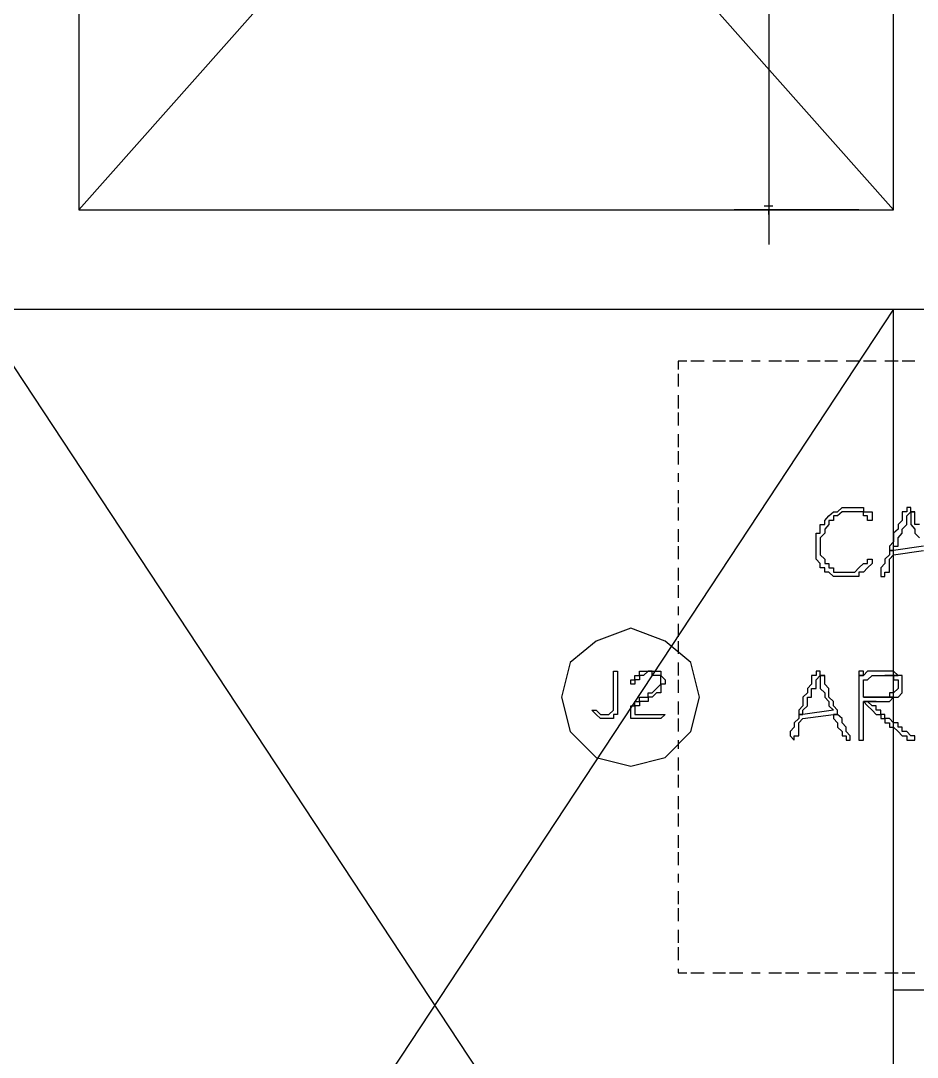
# Model space of a CAD drawing. Header units: millimetres. Extents: x -518.8 to -461.2, y 3.5 to 44.2.
# Drawn here: x -501.821 to -500.497, y 10.067 to 11.598 of the extents above; entities that cross this region are included whole.
import ezdxf

# ---------------------------------------------------------------- set-up
doc = ezdxf.new("R2010")
doc.units = ezdxf.units.MM
doc.header["$MEASUREMENT"] = 0
for name, color, linetype in [('10', 10, 'Continuous'), ('12', 12, 'Continuous'), ('151', 151, 'Continuous'), ('16', 16, 'Continuous'), ('3', 3, 'Continuous'), ('MYSOLIDS', 7, 'Continuous')]:
    doc.layers.add(name, color=color, linetype=linetype)

msp = doc.modelspace()

# ---------------------------------------------------------------- linework, layer by layer
at = {"layer": '10'}
for points in [[(-501.7354, 12.6744), (-501.7354, 11.3188)], [(-500.5324, 11.3188), (-500.5324, 12.6744)], [(-501.7354, 11.3188), (-500.5324, 11.3188)], [(-501.888, 11.1721), (-500.5324, 11.1721)], [(-500.5324, 11.1721), (-500.2519, 11.1721), (-500.2519, 10.1661), (-500.2519, 10.1661), (-500.5324, 10.1661), (-500.5324, 10.1661), (-500.5324, 11.1721)], [(-500.5324, 8.2631), (-500.5324, 10.1661)]]:
    msp.add_lwpolyline(points, dxfattribs=at)
at = {"layer": '12'}
msp.add_lwpolyline([(-500.8188, 10.5992), (-500.8316, 10.6503), (-500.8699, 10.6819), (-500.9203, 10.7007), (-500.9714, 10.6819), (-501.0098, 10.6503), (-501.0226, 10.5992), (-501.0098, 10.5481), (-500.9714, 10.5097), (-500.9203, 10.4969), (-500.8699, 10.5097), (-500.8316, 10.5481), (-500.8188, 10.5992)], dxfattribs=at)
at = {"layer": '151'}
for points in [[(-500.8376, 11.0954), (-500.8504, 11.0954), (-500.8504, 11.0827)], [(-500.8121, 11.0954), (-500.8316, 11.0954)], [(-500.7805, 11.0954), (-500.7993, 11.0954)], [(-500.7549, 11.0954), (-500.7745, 11.0954)], [(-500.7293, 11.0954), (-500.7421, 11.0954)], [(-500.6978, 11.0954), (-500.7166, 11.0954)], [(-500.6722, 11.0954), (-500.6918, 11.0954)], [(-500.6406, 11.0954), (-500.6594, 11.0954)], [(-500.6151, 11.0954), (-500.6339, 11.0954)], [(-500.5835, 11.0954), (-500.6023, 11.0954)], [(-500.5579, 11.0954), (-500.5767, 11.0954)], [(-500.5256, 11.0954), (-500.5451, 11.0954)], [(-500.5008, 11.0954), (-500.5196, 11.0954)], [(-500.8504, 11.0766), (-500.8504, 11.0578)], [(-500.8504, 11.0451), (-500.8504, 11.0255)], [(-500.8504, 11.0195), (-500.8504, 11)], [(-500.8504, 10.9872), (-500.8504, 10.9684)], [(-500.8504, 10.9624), (-500.8504, 10.9428)], [(-500.8504, 10.93), (-500.8504, 10.9172)], [(-500.8504, 10.9045), (-500.8504, 10.8857)], [(-500.8504, 10.8789), (-500.8504, 10.8601)], [(-500.8504, 10.8473), (-500.8504, 10.8285)], [(-500.8504, 10.8218), (-500.8504, 10.803)], [(-500.8504, 10.7902), (-500.8504, 10.7714)], [(-500.8504, 10.7646), (-500.8504, 10.7458)], [(-500.8504, 10.733), (-500.8504, 10.7203)], [(-500.8504, 10.7075), (-500.8504, 10.6879)], [(-500.8504, 10.6819), (-500.8504, 10.6631)], [(-500.8504, 10.6503), (-500.8504, 10.6308)], [(-500.8504, 10.6248), (-500.8504, 10.6052)], [(-500.8504, 10.5924), (-500.8504, 10.5736)], [(-500.8504, 10.5676), (-500.8504, 10.5481)], [(-500.8504, 10.5353), (-500.8504, 10.5225)], [(-500.8504, 10.5097), (-500.8504, 10.4909)], [(-500.8504, 10.4842), (-500.8504, 10.4654)], [(-500.8504, 10.4526), (-500.8504, 10.4338)], [(-500.8504, 10.427), (-500.8504, 10.4082)], [(-500.8504, 10.3954), (-500.8504, 10.3766)], [(-500.8504, 10.3699), (-500.8504, 10.3511)], [(-500.8504, 10.3383), (-500.8504, 10.3255)], [(-500.8504, 10.3127), (-500.8504, 10.2932)], [(-500.8504, 10.2872), (-500.8504, 10.2684)], [(-500.8504, 10.2556), (-500.8504, 10.236)], [(-500.8504, 10.23), (-500.8504, 10.2105)], [(-500.8504, 10.1977), (-500.8504, 10.1917), (-500.8376, 10.1917)], [(-500.8316, 10.1917), (-500.8121, 10.1917)], [(-500.7993, 10.1917), (-500.7805, 10.1917)], [(-500.7745, 10.1917), (-500.7549, 10.1917)], [(-500.7421, 10.1917), (-500.7293, 10.1917)], [(-500.7166, 10.1917), (-500.6978, 10.1917)], [(-500.6918, 10.1917), (-500.6722, 10.1917)], [(-500.6594, 10.1917), (-500.6406, 10.1917)], [(-500.6339, 10.1917), (-500.6151, 10.1917)], [(-500.6023, 10.1917), (-500.5835, 10.1917)], [(-500.5767, 10.1917), (-500.5579, 10.1917)], [(-500.5451, 10.1917), (-500.5256, 10.1917)], [(-500.5196, 10.1917), (-500.5008, 10.1917)]]:
    msp.add_lwpolyline(points, dxfattribs=at)
at = {"layer": '16'}
for points in [[(-500.7166, 12.7255), (-500.7166, 11.2676)], [(-500.5835, 11.3188), (-500.7677, 11.3188)], [(-500.7233, 11.3248), (-500.7166, 11.3248), (-500.7166, 11.3248), (-500.7166, 11.3248), (-500.7166, 11.3248), (-500.7105, 11.3248)], [(-500.7166, 11.312), (-500.7166, 11.3188), (-500.7166, 11.3188), (-500.7233, 11.3188)], [(-500.7105, 11.3188), (-500.7166, 11.3188), (-500.7166, 11.3188), (-500.7166, 11.312)]]:
    msp.add_lwpolyline(points, dxfattribs=at)
at = {"layer": '3'}
for points in [[(-501.7354, 12.6744), (-500.5324, 11.3188)], [(-500.5324, 12.6744), (-501.7354, 11.3188)], [(-501.888, 11.1721), (-500.5324, 9.1157)], [(-500.5324, 11.1721), (-501.888, 9.1157), (-501.888, 8.2631)]]:
    msp.add_lwpolyline(points, dxfattribs=at)
at = {"layer": 'MYSOLIDS'}
for points in [[(-500.5963, 10.8729), (-500.6023, 10.8729), (-500.6023, 10.8729), (-500.6083, 10.8729), (-500.6151, 10.8669), (-500.6151, 10.8669), (-500.6211, 10.8669), (-500.6211, 10.8601), (-500.6278, 10.8601), (-500.6278, 10.8541), (-500.6278, 10.8541), (-500.6339, 10.8473), (-500.6339, 10.8473), (-500.6339, 10.8413), (-500.6339, 10.8413), (-500.6406, 10.8345), (-500.6406, 10.8285), (-500.6406, 10.8285), (-500.6406, 10.8218), (-500.6406, 10.8157), (-500.6406, 10.8157), (-500.6406, 10.809), (-500.6339, 10.803), (-500.6339, 10.803), (-500.6339, 10.7962), (-500.6278, 10.7962), (-500.6278, 10.7902), (-500.6211, 10.7902), (-500.6211, 10.7834), (-500.6151, 10.7834), (-500.6083, 10.7834), (-500.6023, 10.7834), (-500.6023, 10.7834), (-500.5963, 10.7834), (-500.5963, 10.7834), (-500.5895, 10.7834), (-500.5895, 10.7834), (-500.5835, 10.7902), (-500.5835, 10.7902), (-500.5767, 10.7962), (-500.5767, 10.7962), (-500.5707, 10.7962), (-500.5707, 10.803), (-500.5639, 10.803), (-500.5639, 10.803), (-500.5639, 10.803), (-500.5639, 10.803), (-500.5639, 10.803), (-500.5639, 10.803), (-500.5639, 10.7962), (-500.5639, 10.7962), (-500.5639, 10.7962), (-500.5707, 10.7902), (-500.5707, 10.7902), (-500.5767, 10.7834), (-500.5835, 10.7834), (-500.5835, 10.7774), (-500.5835, 10.7774), (-500.5895, 10.7774), (-500.5963, 10.7774), (-500.5963, 10.7774), (-500.6023, 10.7774), (-500.6023, 10.7774), (-500.6083, 10.7774), (-500.6151, 10.7774), (-500.6151, 10.7774), (-500.6211, 10.7774), (-500.6278, 10.7834), (-500.6278, 10.7834), (-500.6339, 10.7834), (-500.6339, 10.7902), (-500.6406, 10.7902), (-500.6406, 10.7962), (-500.6406, 10.7962), (-500.6466, 10.803), (-500.6466, 10.809), (-500.6466, 10.8157), (-500.6466, 10.8157), (-500.6466, 10.8218), (-500.6466, 10.8285), (-500.6466, 10.8285), (-500.6466, 10.8345), (-500.6466, 10.8413), (-500.6406, 10.8413), (-500.6406, 10.8473), (-500.6406, 10.8541), (-500.6339, 10.8541), (-500.6339, 10.8601), (-500.6339, 10.8601), (-500.6278, 10.8669), (-500.6278, 10.8669), (-500.6211, 10.8729), (-500.6211, 10.8729), (-500.6151, 10.8729), (-500.6083, 10.8789), (-500.6083, 10.8789), (-500.6023, 10.8789), (-500.5963, 10.8789), (-500.5963, 10.8789), (-500.5895, 10.8789), (-500.5835, 10.8789), (-500.5835, 10.8789), (-500.5767, 10.8789), (-500.5767, 10.8729), (-500.5707, 10.8729), (-500.5639, 10.8729), (-500.5639, 10.8669), (-500.5639, 10.8669), (-500.5639, 10.8669), (-500.5639, 10.8601), (-500.5639, 10.8601), (-500.5639, 10.8601), (-500.5639, 10.8601), (-500.5707, 10.8601), (-500.5707, 10.8669), (-500.5707, 10.8669), (-500.5707, 10.8669), (-500.5767, 10.8669), (-500.5767, 10.8729), (-500.5835, 10.8729), (-500.5895, 10.8729), (-500.5895, 10.8729), (-500.5963, 10.8729), (-500.5963, 10.8729), (-500.5963, 10.8729), (-500.5963, 10.8729)], [(-500.5068, 10.8789), (-500.5128, 10.8789), (-500.5128, 10.8789), (-500.5128, 10.8789), (-500.5128, 10.8729), (-500.5196, 10.8729), (-500.5196, 10.8669), (-500.5196, 10.8601), (-500.5256, 10.8541), (-500.5256, 10.8473), (-500.5324, 10.8413), (-500.5324, 10.8345), (-500.5324, 10.8345), (-500.5324, 10.8285), (-500.5324, 10.8285), (-500.5384, 10.8218), (-500.5384, 10.8157), (-500.5324, 10.8157), (-500.5324, 10.8218), (-500.5256, 10.8218), (-500.5256, 10.8285), (-500.5256, 10.8345), (-500.5196, 10.8413), (-500.5196, 10.8413), (-500.5196, 10.8413), (-500.5196, 10.8473), (-500.5196, 10.8473), (-500.5128, 10.8541), (-500.5128, 10.8601), (-500.5128, 10.8669), (-500.5068, 10.8729), (-500.5008, 10.8729), (-500.5068, 10.8729), (-500.5068, 10.8789), (-500.5068, 10.8789), (-500.5068, 10.8789)], [(-500.5008, 10.8729), (-500.5068, 10.8729), (-500.5068, 10.8669), (-500.5068, 10.8601), (-500.5068, 10.8601), (-500.5068, 10.8541), (-500.5008, 10.8473), (-500.5008, 10.8473), (-500.5008, 10.8413), (-500.5008, 10.8413), (-500.494, 10.8345)], [(-500.494, 10.8541), (-500.5008, 10.8541), (-500.5008, 10.8601), (-500.5008, 10.8601), (-500.5008, 10.8669), (-500.5008, 10.8729), (-500.5008, 10.8729)], [(-500.488, 10.8218), (-500.5324, 10.8157), (-500.5384, 10.8157), (-500.5384, 10.8157), (-500.5384, 10.809), (-500.5451, 10.803), (-500.5451, 10.803), (-500.5451, 10.803), (-500.5451, 10.7962), (-500.5511, 10.7902), (-500.5511, 10.7834), (-500.5511, 10.7834), (-500.5511, 10.7774), (-500.5451, 10.7774), (-500.5451, 10.7774), (-500.5451, 10.7834), (-500.5384, 10.7834), (-500.5384, 10.7902), (-500.5384, 10.7902), (-500.5384, 10.7962), (-500.5384, 10.803), (-500.5324, 10.809), (-500.5324, 10.809), (-500.488, 10.8157)], [(-500.9459, 10.5924), (-500.9459, 10.6375), (-500.9459, 10.6375), (-500.9459, 10.6375), (-500.9459, 10.6375), (-500.9459, 10.6375), (-500.9399, 10.6375), (-500.9399, 10.6375), (-500.9399, 10.6375), (-500.9399, 10.6375), (-500.9399, 10.5924), (-500.9399, 10.5864), (-500.9399, 10.5864), (-500.9399, 10.5797), (-500.9399, 10.5797), (-500.9399, 10.5797), (-500.9399, 10.5736), (-500.9459, 10.5736), (-500.9459, 10.5736), (-500.9459, 10.5676), (-500.9459, 10.5676), (-500.9527, 10.5676), (-500.9527, 10.5676), (-500.9587, 10.5676), (-500.9587, 10.5676), (-500.9654, 10.5676), (-500.9654, 10.5676), (-500.9654, 10.5676), (-500.9714, 10.5736), (-500.9714, 10.5736), (-500.9714, 10.5736), (-500.9782, 10.5797), (-500.9782, 10.5797), (-500.9714, 10.5797), (-500.9714, 10.5797), (-500.9714, 10.5797), (-500.9714, 10.5797), (-500.9714, 10.5797), (-500.9714, 10.5797), (-500.9714, 10.5797), (-500.9714, 10.5797), (-500.9654, 10.5736), (-500.9654, 10.5736), (-500.9654, 10.5736), (-500.9654, 10.5736), (-500.9587, 10.5736), (-500.9587, 10.5736), (-500.9587, 10.5736), (-500.9527, 10.5736), (-500.9527, 10.5736), (-500.9527, 10.5736), (-500.9459, 10.5797), (-500.9459, 10.5797), (-500.9459, 10.5797), (-500.9459, 10.5864), (-500.9459, 10.5864), (-500.9459, 10.5864), (-500.9459, 10.5864), (-500.9459, 10.5924), (-500.9459, 10.5924), (-500.9459, 10.5924), (-500.9459, 10.5924), (-500.9459, 10.5924)], [(-500.9143, 10.5736), (-500.876, 10.5736), (-500.8699, 10.5736), (-500.8699, 10.5736), (-500.8699, 10.5736), (-500.8699, 10.5736), (-500.8699, 10.5736), (-500.8699, 10.5736), (-500.876, 10.5676), (-500.876, 10.5676), (-500.9143, 10.5676), (-500.9143, 10.5676), (-500.9143, 10.5676), (-500.9203, 10.5676), (-500.9203, 10.5676), (-500.9203, 10.5676), (-500.9203, 10.5676), (-500.9203, 10.5736), (-500.9203, 10.5736), (-500.9203, 10.5736), (-500.9203, 10.5804), (-500.9203, 10.5804), (-500.9203, 10.5864), (-500.9203, 10.5864), (-500.9143, 10.5864), (-500.9143, 10.5924), (-500.9143, 10.5924), (-500.9075, 10.5924), (-500.9075, 10.5924), (-500.9075, 10.5992), (-500.9015, 10.5992), (-500.9015, 10.5992), (-500.8948, 10.5992), (-500.8948, 10.6052), (-500.8887, 10.6052), (-500.8887, 10.6052), (-500.8887, 10.6052), (-500.8887, 10.6052), (-500.8827, 10.612), (-500.8827, 10.612), (-500.8827, 10.612), (-500.876, 10.618), (-500.876, 10.618), (-500.876, 10.6248), (-500.876, 10.6248), (-500.876, 10.6308), (-500.8827, 10.6308), (-500.8827, 10.6308), (-500.8827, 10.6308), (-500.8887, 10.6308), (-500.8887, 10.6375), (-500.8948, 10.6375), (-500.8948, 10.6375), (-500.9015, 10.6308), (-500.9015, 10.6308), (-500.9015, 10.6308), (-500.9075, 10.6308), (-500.9075, 10.6308), (-500.9075, 10.6248), (-500.9143, 10.6248), (-500.9143, 10.6248), (-500.9143, 10.618), (-500.9143, 10.618), (-500.9143, 10.618), (-500.9203, 10.618), (-500.9203, 10.618), (-500.9203, 10.618), (-500.9203, 10.618), (-500.9203, 10.6248), (-500.9143, 10.6248), (-500.9143, 10.6308), (-500.9143, 10.6308), (-500.9143, 10.6308), (-500.9075, 10.6308), (-500.9075, 10.6375), (-500.9075, 10.6375), (-500.9015, 10.6375), (-500.9015, 10.6375), (-500.8948, 10.6375), (-500.8948, 10.6375), (-500.8948, 10.6375), (-500.8887, 10.6375), (-500.8887, 10.6375), (-500.8827, 10.6375), (-500.8827, 10.6375), (-500.876, 10.6375), (-500.876, 10.6375), (-500.876, 10.6308), (-500.876, 10.6308), (-500.8699, 10.6248), (-500.8699, 10.6248), (-500.8699, 10.6248), (-500.8699, 10.618), (-500.876, 10.618), (-500.876, 10.612), (-500.876, 10.612), (-500.876, 10.6052), (-500.876, 10.6052), (-500.8827, 10.6052), (-500.8827, 10.6052), (-500.8827, 10.6052), (-500.8887, 10.5992), (-500.8887, 10.5992), (-500.8948, 10.5992), (-500.8948, 10.5924), (-500.9015, 10.5924), (-500.9015, 10.5924), (-500.9075, 10.5924), (-500.9075, 10.5924), (-500.9075, 10.5864), (-500.9143, 10.5864), (-500.9143, 10.5864), (-500.9143, 10.5804), (-500.9143, 10.5804), (-500.9143, 10.5736), (-500.9143, 10.5736), (-500.9143, 10.5736), (-500.9143, 10.5736)], [(-500.6339, 10.6308), (-500.6406, 10.6308), (-500.6406, 10.6248), (-500.6406, 10.618), (-500.6406, 10.618), (-500.6406, 10.612), (-500.6339, 10.6052), (-500.6339, 10.6052), (-500.6339, 10.5992), (-500.6339, 10.5992), (-500.6278, 10.5924), (-500.6278, 10.5864), (-500.6278, 10.5864), (-500.6211, 10.5797), (-500.6662, 10.5736), (-500.6722, 10.5736), (-500.6722, 10.5736), (-500.6722, 10.5676), (-500.679, 10.5609), (-500.679, 10.5609), (-500.679, 10.5609), (-500.679, 10.5548), (-500.685, 10.5481), (-500.685, 10.5421), (-500.685, 10.5421), (-500.685, 10.5421), (-500.679, 10.5353), (-500.679, 10.5353), (-500.679, 10.5421), (-500.6722, 10.5421), (-500.6722, 10.5481), (-500.6722, 10.5548), (-500.6722, 10.5548), (-500.6722, 10.5609), (-500.6662, 10.5676), (-500.6662, 10.5676), (-500.6211, 10.5736), (-500.6151, 10.5736), (-500.6151, 10.5797), (-500.6151, 10.5797), (-500.6211, 10.5864), (-500.6211, 10.5924), (-500.6211, 10.5924), (-500.6278, 10.5992), (-500.6278, 10.5992), (-500.6278, 10.6052), (-500.6278, 10.6052), (-500.6278, 10.612), (-500.6339, 10.618), (-500.6339, 10.618), (-500.6339, 10.618), (-500.6339, 10.6248), (-500.6339, 10.6308), (-500.6339, 10.6308)], [(-500.6406, 10.6375), (-500.6466, 10.6375), (-500.6466, 10.6375), (-500.6466, 10.6375), (-500.6466, 10.6308), (-500.6534, 10.6308), (-500.6534, 10.6248), (-500.6534, 10.618), (-500.6594, 10.612), (-500.6594, 10.6052), (-500.6662, 10.5992), (-500.6662, 10.5924), (-500.6662, 10.5924), (-500.6662, 10.5864), (-500.6662, 10.5864), (-500.6722, 10.5797), (-500.6722, 10.5736), (-500.6662, 10.5736), (-500.6662, 10.5797), (-500.6594, 10.5864), (-500.6594, 10.5864), (-500.6594, 10.5924), (-500.6594, 10.5992), (-500.6534, 10.5992), (-500.6534, 10.5992), (-500.6534, 10.6052), (-500.6534, 10.612), (-500.6466, 10.612), (-500.6466, 10.618), (-500.6466, 10.6248), (-500.6406, 10.6308), (-500.6339, 10.6308), (-500.6406, 10.6308), (-500.6406, 10.6375), (-500.6406, 10.6375), (-500.6406, 10.6375)], [(-500.5451, 10.6375), (-500.5451, 10.6375), (-500.5511, 10.6375), (-500.5511, 10.6375), (-500.5579, 10.6375), (-500.5579, 10.6375), (-500.5639, 10.6375), (-500.5707, 10.6375), (-500.5707, 10.6375), (-500.5767, 10.6308), (-500.5835, 10.6308), (-500.5835, 10.5421), (-500.5835, 10.5353), (-500.5767, 10.5353), (-500.5767, 10.5353), (-500.5767, 10.5421), (-500.5767, 10.5421), (-500.5767, 10.5924), (-500.5579, 10.5924), (-500.5511, 10.5924), (-500.5451, 10.5924), (-500.5384, 10.5924), (-500.5384, 10.5924), (-500.5324, 10.5992), (-500.5767, 10.5992), (-500.5767, 10.6248), (-500.5767, 10.6248), (-500.5707, 10.6248), (-500.5639, 10.6308), (-500.5639, 10.6308), (-500.5579, 10.6308), (-500.5511, 10.6308), (-500.5511, 10.6308), (-500.5451, 10.6308), (-500.5256, 10.6308), (-500.5256, 10.6308), (-500.5324, 10.6375), (-500.5324, 10.6375), (-500.5384, 10.6375), (-500.5451, 10.6375), (-500.5451, 10.6375)], [(-500.5835, 10.6375), (-500.5835, 10.6375), (-500.5835, 10.6308), (-500.5767, 10.6308), (-500.5767, 10.6375), (-500.5835, 10.6375), (-500.5835, 10.6375)], [(-500.5256, 10.6308), (-500.5451, 10.6308), (-500.5451, 10.6308), (-500.5384, 10.6308), (-500.5324, 10.6308), (-500.5324, 10.6248), (-500.5324, 10.6248), (-500.5256, 10.6248), (-500.5256, 10.618), (-500.5256, 10.612), (-500.5256, 10.612), (-500.5324, 10.6052), (-500.5324, 10.6052), (-500.5384, 10.6052), (-500.5384, 10.5992), (-500.5451, 10.5992), (-500.5451, 10.5992), (-500.5511, 10.5992), (-500.5579, 10.5992), (-500.5579, 10.5992), (-500.5639, 10.5992), (-500.5707, 10.5992), (-500.5767, 10.5992), (-500.5324, 10.5992), (-500.5324, 10.5992), (-500.5324, 10.5992), (-500.5256, 10.5992), (-500.5196, 10.6052), (-500.5196, 10.6052), (-500.5196, 10.612), (-500.5196, 10.618), (-500.5196, 10.618), (-500.5196, 10.6248), (-500.5196, 10.6308), (-500.5256, 10.6308), (-500.5256, 10.6308)], [(-500.5579, 10.5924), (-500.5767, 10.5924), (-500.5707, 10.5864), (-500.5707, 10.5864), (-500.5639, 10.5797), (-500.5639, 10.5797), (-500.5579, 10.5736), (-500.5511, 10.5736), (-500.5511, 10.5676), (-500.5451, 10.5676), (-500.5451, 10.5609), (-500.5384, 10.5609), (-500.5384, 10.5548), (-500.5324, 10.5548), (-500.5324, 10.5548), (-500.5256, 10.5481), (-500.5256, 10.5481), (-500.5196, 10.5421), (-500.5128, 10.5421), (-500.5128, 10.5353), (-500.5068, 10.5353), (-500.5068, 10.5353), (-500.5068, 10.5353), (-500.5008, 10.5353), (-500.5008, 10.5353), (-500.5008, 10.5353), (-500.5008, 10.5421), (-500.5068, 10.5421), (-500.5068, 10.5421), (-500.5128, 10.5481), (-500.5128, 10.5481), (-500.5196, 10.5481), (-500.5196, 10.5548), (-500.5256, 10.5548), (-500.5256, 10.5609), (-500.5324, 10.5609), (-500.5384, 10.5676), (-500.5384, 10.5676), (-500.5451, 10.5676), (-500.5451, 10.5736), (-500.5511, 10.5736), (-500.5511, 10.5797), (-500.5579, 10.5797), (-500.5579, 10.5864), (-500.5639, 10.5864), (-500.5707, 10.5924), (-500.5639, 10.5924), (-500.5579, 10.5924), (-500.5579, 10.5924), (-500.5579, 10.5924)], [(-500.6151, 10.5736), (-500.6211, 10.5736), (-500.6211, 10.5676), (-500.6211, 10.5676), (-500.6151, 10.5609), (-500.6151, 10.5548), (-500.6151, 10.5548), (-500.6083, 10.5481), (-500.6083, 10.5421), (-500.6023, 10.5421), (-500.6023, 10.5353), (-500.6023, 10.5353), (-500.5963, 10.5353), (-500.5963, 10.5421), (-500.5963, 10.5421), (-500.6023, 10.5481), (-500.6023, 10.5548), (-500.6083, 10.5609), (-500.6083, 10.5609), (-500.6083, 10.5676), (-500.6151, 10.5736), (-500.6151, 10.5736)]]:
    msp.add_lwpolyline(points, dxfattribs=at)

doc.saveas('drawing.dxf')
